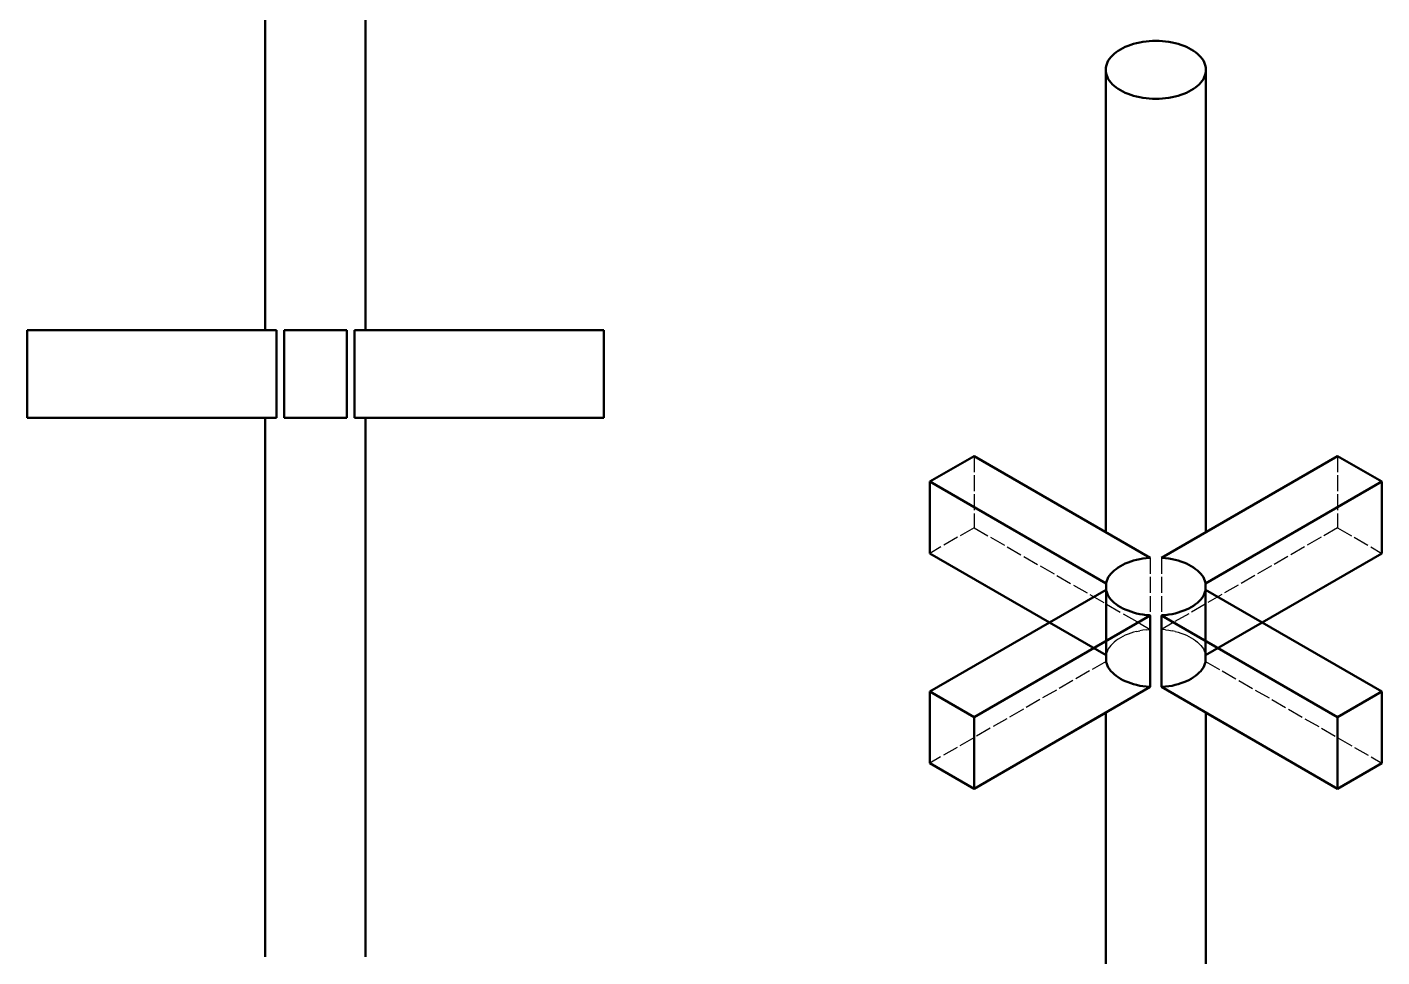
# Model space of a CAD drawing. Header units: millimetres. Extents: x 0 to 594, y 0 to 420.
# Drawn here: x 284 to 392, y 257 to 331.2 of the extents above; entities that cross this region are included whole.
import ezdxf

# ---------------------------------------------------------------- set-up
doc = ezdxf.new("R2010")
doc.units = ezdxf.units.MM
doc.linetypes.add('DASHED', pattern=[1.524, 1.27, -0.254])
doc.layers.add('OCULTA', color=8, linetype='DASHED', lineweight=25)
doc.layers.add('VISIBLE', color=7, linetype='CONTINUOUS', lineweight=50)

msp = doc.modelspace()

# ---------------------------------------------------------------- linework, layer by layer
at = {"layer": 'OCULTA'}
for p, q in [((283.97, 307), (283.97, 307)), ((303.85, 307), (283.97, 307)), ((283.97, 307), (283.97, 300)), ((302.97, 307), (302.98, 307)), ((302.98, 307), (303, 307)), ((303, 307), (303.05, 307)), ((303.05, 307), (303.11, 307)), ((303.11, 307), (303.18, 307)), ((303.18, 307), (303.27, 307)), ((303.38, 307), (303.27, 307)), ((303.38, 307), (303.5, 307)), ((303.5, 307), (303.64, 307)), ((303.8, 307), (303.64, 307)), ((303.85, 307), (303.8, 307)), ((303.85, 307), (303.85, 300)), ((304.47, 307), (304.47, 307)), ((304.47, 307), (304.53, 307)), ((304.47, 307), (304.47, 300)), ((309.47, 307), (304.47, 307)), ((304.47, 307), (304.47, 307)), ((304.47, 307), (304.47, 300)), ((304.53, 307), (304.75, 307)), ((304.97, 307), (304.75, 307)), ((305.2, 307), (304.97, 307)), ((305.2, 307), (305.44, 307)), ((305.68, 307), (305.44, 307)), ((305.93, 307), (305.68, 307)), ((306.19, 307), (305.93, 307)), ((306.45, 307), (306.19, 307)), ((306.71, 307), (306.45, 307)), ((306.97, 307), (306.71, 307)), ((307.23, 307), (306.97, 307)), ((307.49, 307), (307.23, 307)), ((307.75, 307), (307.49, 307)), ((308, 307), (307.75, 307)), ((308.25, 307), (308, 307)), ((308.5, 307), (308.25, 307)), ((308.74, 307), (308.5, 307)), ((308.97, 307), (308.74, 307)), ((309.19, 307), (308.97, 307)), ((309.4, 307), (309.19, 307)), ((309.47, 307), (309.4, 307)), ((309.47, 307), (309.47, 307)), ((309.47, 307), (309.47, 300)), ((309.47, 307), (309.47, 307)), ((309.47, 307), (309.47, 300)), ((329.97, 307), (310.09, 307)), ((310.14, 307), (310.09, 307)), ((310.09, 307), (310.09, 300)), ((310.29, 307), (310.14, 307)), ((310.43, 307), (310.29, 307)), ((310.56, 307), (310.43, 307)), ((310.66, 307), (310.56, 307)), ((310.76, 307), (310.66, 307)), ((310.83, 307), (310.76, 307)), ((310.89, 307), (310.83, 307)), ((310.93, 307), (310.89, 307)), ((310.96, 307), (310.93, 307)), ((310.97, 307), (310.96, 307)), ((329.97, 307), (329.97, 307)), ((329.97, 307), (329.97, 300)), ((283.97, 300), (283.97, 300)), ((303.85, 300), (283.97, 300)), ((302.97, 300), (302.98, 300)), ((302.98, 300), (303, 300)), ((303, 300), (303.05, 300)), ((303.05, 300), (303.11, 300)), ((303.11, 300), (303.18, 300)), ((303.18, 300), (303.27, 300)), ((303.38, 300), (303.27, 300)), ((303.38, 300), (303.5, 300)), ((303.5, 300), (303.64, 300)), ((303.8, 300), (303.64, 300)), ((303.85, 300), (303.8, 300)), ((304.47, 300), (304.47, 300)), ((304.47, 300), (304.53, 300)), ((309.47, 300), (304.47, 300)), ((304.47, 300), (304.47, 300)), ((304.53, 300), (304.75, 300)), ((304.97, 300), (304.75, 300)), ((305.2, 300), (304.97, 300)), ((305.2, 300), (305.44, 300)), ((305.68, 300), (305.44, 300)), ((305.93, 300), (305.68, 300)), ((306.19, 300), (305.93, 300)), ((306.45, 300), (306.19, 300)), ((306.71, 300), (306.45, 300)), ((306.97, 300), (306.71, 300)), ((307.23, 300), (306.97, 300)), ((307.49, 300), (307.23, 300)), ((307.75, 300), (307.49, 300)), ((308, 300), (307.75, 300)), ((308.25, 300), (308, 300)), ((308.5, 300), (308.25, 300)), ((308.74, 300), (308.5, 300)), ((308.97, 300), (308.74, 300)), ((309.19, 300), (308.97, 300)), ((309.4, 300), (309.19, 300)), ((309.47, 300), (309.4, 300)), ((309.47, 300), (309.47, 300)), ((309.47, 300), (309.47, 300)), ((329.97, 300), (310.09, 300)), ((310.14, 300), (310.09, 300)), ((310.29, 300), (310.14, 300)), ((310.43, 300), (310.29, 300)), ((310.56, 300), (310.43, 300)), ((310.66, 300), (310.56, 300)), ((310.76, 300), (310.66, 300)), ((310.83, 300), (310.76, 300)), ((310.89, 300), (310.83, 300)), ((310.93, 300), (310.89, 300)), ((310.96, 300), (310.93, 300)), ((310.97, 300), (310.96, 300)), ((329.97, 300), (329.97, 300)), ((359.5, 296.96), (359.5, 291.24)), ((388.5, 296.96), (388.5, 291.24)), ((359.5, 291.24), (355.97, 289.2)), ((359.5, 291.24), (373.56, 283.13)), ((388.5, 291.24), (374.44, 283.13)), ((388.5, 291.24), (392.03, 289.2)), ((373.56, 288.84), (373.56, 283.13)), ((374.44, 288.84), (374.44, 283.13)), ((373.48, 283.12), (373.56, 283.13)), ((374.52, 283.12), (374.44, 283.13)), ((370.67, 282.11), (370.54, 281.99)), ((370.83, 282.24), (370.67, 282.11)), ((370.99, 282.35), (370.83, 282.24)), ((371.17, 282.46), (370.99, 282.35)), ((371.36, 282.57), (371.17, 282.46)), ((371.56, 282.66), (371.36, 282.57)), ((371.78, 282.75), (371.56, 282.66)), ((372, 282.83), (371.78, 282.75)), ((372.23, 282.9), (372, 282.83)), ((372.47, 282.96), (372.23, 282.9)), ((372.47, 282.96), (372.71, 283.02)), ((372.96, 283.06), (372.71, 283.02)), ((373.22, 283.1), (372.96, 283.06)), ((373.22, 283.1), (373.48, 283.12)), ((374.78, 283.1), (374.52, 283.12)), ((374.78, 283.1), (375.04, 283.06)), ((375.04, 283.06), (375.29, 283.02)), ((375.53, 282.96), (375.29, 283.02)), ((375.53, 282.96), (375.77, 282.9)), ((375.77, 282.9), (376, 282.83)), ((376, 282.83), (376.22, 282.75)), ((376.22, 282.75), (376.44, 282.66)), ((376.44, 282.66), (376.64, 282.57)), ((376.64, 282.57), (376.83, 282.46)), ((376.83, 282.46), (377.01, 282.35)), ((377.01, 282.35), (377.17, 282.24)), ((377.17, 282.24), (377.33, 282.11)), ((377.33, 282.11), (377.46, 281.99)), ((370.08, 281.28), (370.03, 281.13)), ((370.03, 281.13), (370.03, 281.08)), ((370.14, 281.43), (370.08, 281.28)), ((370.21, 281.57), (370.14, 281.43)), ((370.3, 281.71), (370.21, 281.57)), ((370.41, 281.85), (370.3, 281.71)), ((370.54, 281.99), (370.41, 281.85)), ((377.46, 281.99), (377.59, 281.85)), ((377.59, 281.85), (377.7, 281.71)), ((377.7, 281.71), (377.79, 281.57)), ((377.79, 281.57), (377.86, 281.43)), ((377.86, 281.43), (377.92, 281.28)), ((377.92, 281.28), (377.97, 281.13)), ((377.97, 281.13), (377.97, 281.08)), ((370.03, 280.58), (355.97, 272.46)), ((377.97, 280.58), (392.03, 272.46))]:
    msp.add_line(p, q, dxfattribs=at)
at = {"layer": 'VISIBLE'}
for p, q in [((302.97, 307), (302.97, 357.5)), ((310.97, 357.5), (310.97, 307)), ((371.56, 329.61), (371.36, 329.52)), ((371.36, 329.52), (371.56, 329.61)), ((371.78, 329.7), (371.56, 329.61)), ((371.56, 329.61), (371.78, 329.7)), ((371.56, 329.61), (371.56, 329.61)), ((372, 329.78), (371.78, 329.7)), ((371.78, 329.7), (372, 329.78)), ((371.78, 329.7), (371.78, 329.7)), ((372.23, 329.85), (372, 329.78)), ((372, 329.78), (372.23, 329.85)), ((372, 329.78), (372, 329.78)), ((372.47, 329.91), (372.23, 329.85)), ((372.23, 329.85), (372.47, 329.91)), ((372.23, 329.85), (372.23, 329.85)), ((372.47, 329.91), (372.71, 329.97)), ((372.47, 329.91), (372.71, 329.97)), ((372.47, 329.91), (372.47, 329.91)), ((372.96, 330.01), (372.71, 329.97)), ((372.71, 329.97), (372.96, 330.01)), ((372.71, 329.97), (372.71, 329.97)), ((373.22, 330.04), (372.96, 330.01)), ((372.96, 330.01), (373.22, 330.04)), ((372.96, 330.01), (372.96, 330.01)), ((373.22, 330.04), (373.48, 330.07)), ((373.22, 330.04), (373.48, 330.07)), ((373.22, 330.04), (373.22, 330.04)), ((373.74, 330.08), (373.48, 330.07)), ((373.48, 330.07), (373.74, 330.08)), ((373.48, 330.07), (373.48, 330.07)), ((373.74, 330.08), (374, 330.09)), ((373.74, 330.08), (374, 330.09)), ((373.74, 330.08), (373.74, 330.08)), ((374.26, 330.08), (374, 330.09)), ((374, 330.09), (374, 330.09)), ((374, 330.09), (374.26, 330.08)), ((374.26, 330.08), (374.52, 330.07)), ((374.26, 330.08), (374.26, 330.08)), ((374.26, 330.08), (374.52, 330.07)), ((374.78, 330.04), (374.52, 330.07)), ((374.52, 330.07), (374.52, 330.07)), ((374.52, 330.07), (374.78, 330.04)), ((374.78, 330.04), (375.04, 330.01)), ((374.78, 330.04), (374.78, 330.04)), ((374.78, 330.04), (375.04, 330.01)), ((375.04, 330.01), (375.29, 329.97)), ((375.04, 330.01), (375.04, 330.01)), ((375.04, 330.01), (375.29, 329.97)), ((375.53, 329.91), (375.29, 329.97)), ((375.29, 329.97), (375.29, 329.97)), ((375.29, 329.97), (375.53, 329.91)), ((375.53, 329.91), (375.77, 329.85)), ((375.53, 329.91), (375.53, 329.91)), ((375.53, 329.91), (375.77, 329.85)), ((375.77, 329.85), (376, 329.78)), ((375.77, 329.85), (375.77, 329.85)), ((375.77, 329.85), (376, 329.78)), ((376, 329.78), (376.22, 329.7)), ((376, 329.78), (376, 329.78)), ((376, 329.78), (376.22, 329.7)), ((376.22, 329.7), (376.44, 329.61)), ((376.22, 329.7), (376.22, 329.7)), ((376.22, 329.7), (376.44, 329.61)), ((376.44, 329.61), (376.64, 329.52)), ((376.44, 329.61), (376.44, 329.61)), ((376.44, 329.61), (376.64, 329.52)), ((370.21, 328.52), (370.14, 328.38)), ((370.14, 328.38), (370.21, 328.52)), ((370.3, 328.66), (370.21, 328.52)), ((370.21, 328.52), (370.3, 328.66)), ((370.21, 328.52), (370.21, 328.52)), ((370.41, 328.8), (370.3, 328.66)), ((370.3, 328.66), (370.41, 328.8)), ((370.3, 328.66), (370.3, 328.66)), ((370.54, 328.93), (370.41, 328.8)), ((370.41, 328.8), (370.54, 328.93)), ((370.41, 328.8), (370.41, 328.8)), ((370.67, 329.06), (370.54, 328.93)), ((370.54, 328.93), (370.67, 329.06)), ((370.54, 328.93), (370.54, 328.93)), ((370.83, 329.19), (370.67, 329.06)), ((370.67, 329.06), (370.83, 329.19)), ((370.67, 329.06), (370.67, 329.06)), ((370.99, 329.3), (370.83, 329.19)), ((370.83, 329.19), (370.99, 329.3)), ((370.83, 329.19), (370.83, 329.19)), ((371.17, 329.41), (370.99, 329.3)), ((370.99, 329.3), (371.17, 329.41)), ((370.99, 329.3), (370.99, 329.3)), ((371.36, 329.52), (371.17, 329.41)), ((371.17, 329.41), (371.36, 329.52)), ((371.17, 329.41), (371.17, 329.41)), ((371.36, 329.52), (371.36, 329.52)), ((376.64, 329.52), (376.83, 329.41)), ((376.64, 329.52), (376.64, 329.52)), ((376.64, 329.52), (376.83, 329.41)), ((376.83, 329.41), (377.01, 329.3)), ((376.83, 329.41), (376.83, 329.41)), ((376.83, 329.41), (377.01, 329.3)), ((377.01, 329.3), (377.17, 329.19)), ((377.01, 329.3), (377.01, 329.3)), ((377.01, 329.3), (377.17, 329.19)), ((377.17, 329.19), (377.33, 329.06)), ((377.17, 329.19), (377.17, 329.19)), ((377.17, 329.19), (377.33, 329.06)), ((377.33, 329.06), (377.46, 328.93)), ((377.33, 329.06), (377.33, 329.06)), ((377.33, 329.06), (377.46, 328.93)), ((377.46, 328.93), (377.59, 328.8)), ((377.46, 328.93), (377.46, 328.93)), ((377.46, 328.93), (377.59, 328.8)), ((377.59, 328.8), (377.7, 328.66)), ((377.59, 328.8), (377.59, 328.8)), ((377.59, 328.8), (377.7, 328.66)), ((377.7, 328.66), (377.79, 328.52)), ((377.7, 328.66), (377.7, 328.66)), ((377.7, 328.66), (377.79, 328.52)), ((377.79, 328.52), (377.86, 328.38)), ((377.79, 328.52), (377.79, 328.52)), ((377.79, 328.52), (377.86, 328.38)), ((370.01, 327.93), (370, 327.78)), ((370, 327.78), (370.01, 327.93)), ((370, 327.78), (370.01, 327.63)), ((370, 290.9), (370, 327.78)), ((370, 327.78), (370, 327.78)), ((370.03, 328.08), (370.01, 327.93)), ((370.01, 327.93), (370.03, 328.08)), ((370.01, 327.93), (370.01, 327.93)), ((370.01, 327.63), (370.03, 327.48)), ((370.08, 328.23), (370.03, 328.08)), ((370.03, 328.08), (370.08, 328.23)), ((370.03, 328.08), (370.03, 328.08)), ((370.03, 327.48), (370.08, 327.33)), ((370.14, 328.38), (370.08, 328.23)), ((370.08, 328.23), (370.14, 328.38)), ((370.08, 328.23), (370.08, 328.23)), ((370.14, 328.38), (370.14, 328.38)), ((377.86, 328.38), (377.92, 328.23)), ((377.86, 328.38), (377.86, 328.38)), ((377.86, 328.38), (377.92, 328.23)), ((377.92, 328.23), (377.97, 328.08)), ((377.92, 328.23), (377.92, 328.23)), ((377.92, 328.23), (377.97, 328.08)), ((377.97, 327.48), (377.92, 327.33)), ((377.97, 328.08), (377.99, 327.93)), ((377.97, 328.08), (377.97, 328.08)), ((377.97, 328.08), (377.99, 327.93)), ((377.99, 327.63), (377.97, 327.48)), ((377.99, 327.93), (378, 327.78)), ((377.99, 327.93), (377.99, 327.93)), ((377.99, 327.93), (378, 327.78)), ((378, 327.78), (377.99, 327.63)), ((378, 327.78), (378, 327.78)), ((378, 327.78), (378, 290.9)), ((370.08, 327.33), (370.14, 327.18)), ((370.14, 327.18), (370.21, 327.04)), ((370.21, 327.04), (370.3, 326.9)), ((370.3, 326.9), (370.41, 326.76)), ((370.41, 326.76), (370.54, 326.62)), ((370.54, 326.62), (370.67, 326.5)), ((370.67, 326.5), (370.83, 326.37)), ((370.83, 326.37), (370.99, 326.26)), ((377.17, 326.37), (377.01, 326.26)), ((377.33, 326.5), (377.17, 326.37)), ((377.46, 326.62), (377.33, 326.5)), ((377.59, 326.76), (377.46, 326.62)), ((377.7, 326.9), (377.59, 326.76)), ((377.79, 327.04), (377.7, 326.9)), ((377.86, 327.18), (377.79, 327.04)), ((377.92, 327.33), (377.86, 327.18)), ((370.99, 326.26), (371.17, 326.15)), ((371.17, 326.15), (371.36, 326.04)), ((371.36, 326.04), (371.56, 325.95)), ((371.56, 325.95), (371.78, 325.86)), ((371.78, 325.86), (372, 325.78)), ((372, 325.78), (372.23, 325.71)), ((372.23, 325.71), (372.47, 325.65)), ((372.71, 325.59), (372.47, 325.65)), ((372.71, 325.59), (372.96, 325.55)), ((372.96, 325.55), (373.22, 325.51)), ((373.48, 325.49), (373.22, 325.51)), ((373.48, 325.49), (373.74, 325.47)), ((374, 325.47), (373.74, 325.47)), ((374, 325.47), (374.26, 325.47)), ((374.52, 325.49), (374.26, 325.47)), ((374.52, 325.49), (374.78, 325.51)), ((375.04, 325.55), (374.78, 325.51)), ((375.29, 325.59), (375.04, 325.55)), ((375.29, 325.59), (375.53, 325.65)), ((375.77, 325.71), (375.53, 325.65)), ((376, 325.78), (375.77, 325.71)), ((376.22, 325.86), (376, 325.78)), ((376.44, 325.95), (376.22, 325.86)), ((376.64, 326.04), (376.44, 325.95)), ((376.83, 326.15), (376.64, 326.04)), ((377.01, 326.26), (376.83, 326.15)), ((303.85, 307), (283.97, 307)), ((283.97, 307), (283.97, 300)), ((283.97, 300), (283.97, 307)), ((283.97, 307), (283.97, 307)), ((283.97, 307), (283.97, 307)), ((283.97, 307), (302.97, 307)), ((302.98, 307), (302.97, 307)), ((302.97, 307), (302.97, 307)), ((302.97, 307), (302.97, 307)), ((302.97, 307), (302.97, 307)), ((302.97, 307), (302.97, 307)), ((302.97, 307), (302.97, 307)), ((302.97, 307), (302.97, 307)), ((302.97, 307), (302.97, 307)), ((302.97, 307), (302.97, 307)), ((302.97, 307), (302.97, 307)), ((302.97, 307), (302.97, 307)), ((302.97, 307), (302.97, 307)), ((302.97, 307), (302.97, 307)), ((302.97, 307), (302.97, 307)), ((302.97, 307), (302.97, 307)), ((302.97, 307), (302.97, 307)), ((302.97, 307), (302.97, 307)), ((303, 307), (302.98, 307)), ((303.05, 307), (303, 307)), ((303.11, 307), (303.05, 307)), ((303.18, 307), (303.11, 307)), ((303.27, 307), (303.18, 307)), ((303.38, 307), (303.27, 307)), ((303.5, 307), (303.38, 307)), ((303.64, 307), (303.5, 307)), ((303.8, 307), (303.64, 307)), ((303.85, 307), (303.8, 307)), ((303.85, 307), (303.85, 300)), ((309.47, 307), (304.47, 307)), ((304.47, 307), (304.47, 300)), ((304.53, 307), (304.47, 307)), ((304.47, 307), (304.47, 300)), ((304.75, 307), (304.53, 307)), ((304.97, 307), (304.75, 307)), ((305.2, 307), (304.97, 307)), ((305.44, 307), (305.2, 307)), ((305.68, 307), (305.44, 307)), ((305.93, 307), (305.68, 307)), ((306.19, 307), (305.93, 307)), ((306.45, 307), (306.19, 307)), ((306.71, 307), (306.45, 307)), ((306.97, 307), (306.71, 307)), ((307.23, 307), (306.97, 307)), ((307.49, 307), (307.23, 307)), ((307.75, 307), (307.49, 307)), ((308, 307), (307.75, 307)), ((308.25, 307), (308, 307)), ((308.5, 307), (308.25, 307)), ((308.5, 307), (308.74, 307)), ((308.97, 307), (308.74, 307)), ((309.19, 307), (308.97, 307)), ((309.19, 307), (309.4, 307)), ((309.4, 307), (309.47, 307)), ((309.47, 307), (309.47, 300)), ((309.47, 307), (309.47, 300)), ((329.97, 307), (310.09, 307)), ((310.14, 307), (310.09, 307)), ((310.09, 307), (310.09, 300)), ((310.29, 307), (310.14, 307)), ((310.29, 307), (310.43, 307)), ((310.43, 307), (310.56, 307)), ((310.66, 307), (310.56, 307)), ((310.66, 307), (310.76, 307)), ((310.76, 307), (310.83, 307)), ((310.83, 307), (310.89, 307)), ((310.89, 307), (310.93, 307)), ((310.93, 307), (310.96, 307)), ((310.96, 307), (310.97, 307)), ((310.97, 307), (310.97, 307)), ((310.97, 307), (310.97, 307)), ((310.97, 307), (310.97, 307)), ((310.97, 307), (310.97, 307)), ((310.97, 307), (310.97, 307)), ((310.97, 307), (310.97, 307)), ((310.97, 307), (310.97, 307)), ((310.97, 307), (310.97, 307)), ((310.97, 307), (310.97, 307)), ((310.97, 307), (310.97, 307)), ((310.97, 307), (310.97, 307)), ((310.97, 307), (310.97, 307)), ((310.97, 307), (310.97, 307)), ((310.97, 307), (310.97, 307)), ((310.97, 307), (310.97, 307)), ((310.97, 307), (310.97, 307)), ((310.97, 307), (329.97, 307)), ((329.97, 307), (329.97, 300)), ((329.97, 307), (329.97, 307)), ((329.97, 307), (329.97, 307)), ((329.97, 307), (329.97, 300)), ((303.85, 300), (283.97, 300)), ((302.97, 300), (283.97, 300)), ((283.97, 300), (283.97, 300)), ((283.97, 300), (283.97, 300)), ((302.98, 300), (302.97, 300)), ((302.97, 257), (302.97, 300)), ((302.97, 300), (302.97, 300)), ((302.97, 300), (302.97, 300)), ((302.97, 300), (302.97, 300)), ((302.97, 300), (302.97, 300)), ((302.97, 300), (302.97, 300)), ((302.97, 300), (302.97, 300)), ((302.97, 300), (302.97, 300)), ((302.97, 300), (302.97, 300)), ((302.97, 300), (302.97, 300)), ((302.97, 300), (302.97, 300)), ((302.97, 300), (302.97, 300)), ((302.97, 300), (302.97, 300)), ((302.97, 300), (302.97, 300)), ((302.97, 300), (302.97, 300)), ((302.97, 300), (302.97, 300)), ((302.97, 300), (302.97, 300)), ((303, 300), (302.98, 300)), ((303.05, 300), (303, 300)), ((303.11, 300), (303.05, 300)), ((303.18, 300), (303.11, 300)), ((303.27, 300), (303.18, 300)), ((303.38, 300), (303.27, 300)), ((303.5, 300), (303.38, 300)), ((303.64, 300), (303.5, 300)), ((303.8, 300), (303.64, 300)), ((303.85, 300), (303.8, 300)), ((309.47, 300), (304.47, 300)), ((304.53, 300), (304.47, 300)), ((304.75, 300), (304.53, 300)), ((304.97, 300), (304.75, 300)), ((305.2, 300), (304.97, 300)), ((305.44, 300), (305.2, 300)), ((305.68, 300), (305.44, 300)), ((305.93, 300), (305.68, 300)), ((306.19, 300), (305.93, 300)), ((306.45, 300), (306.19, 300)), ((306.71, 300), (306.45, 300)), ((306.97, 300), (306.71, 300)), ((307.23, 300), (306.97, 300)), ((307.49, 300), (307.23, 300)), ((307.75, 300), (307.49, 300)), ((308, 300), (307.75, 300)), ((308.25, 300), (308, 300)), ((308.5, 300), (308.25, 300)), ((308.5, 300), (308.74, 300)), ((308.97, 300), (308.74, 300)), ((309.19, 300), (308.97, 300)), ((309.19, 300), (309.4, 300)), ((309.4, 300), (309.47, 300)), ((329.97, 300), (310.09, 300)), ((310.14, 300), (310.09, 300)), ((310.29, 300), (310.14, 300)), ((310.29, 300), (310.43, 300)), ((310.43, 300), (310.56, 300)), ((310.66, 300), (310.56, 300)), ((310.66, 300), (310.76, 300)), ((310.76, 300), (310.83, 300)), ((310.83, 300), (310.89, 300)), ((310.89, 300), (310.93, 300)), ((310.93, 300), (310.96, 300)), ((310.96, 300), (310.97, 300)), ((329.97, 300), (310.97, 300)), ((310.97, 300), (310.97, 300)), ((310.97, 300), (310.97, 300)), ((310.97, 300), (310.97, 300)), ((310.97, 300), (310.97, 300)), ((310.97, 300), (310.97, 300)), ((310.97, 300), (310.97, 300)), ((310.97, 300), (310.97, 300)), ((310.97, 300), (310.97, 300)), ((310.97, 300), (310.97, 300)), ((310.97, 300), (310.97, 300)), ((310.97, 300), (310.97, 300)), ((310.97, 300), (310.97, 300)), ((310.97, 300), (310.97, 300)), ((310.97, 300), (310.97, 300)), ((310.97, 300), (310.97, 300)), ((310.97, 300), (310.97, 300)), ((310.97, 300), (310.97, 257)), ((329.97, 300), (329.97, 300)), ((329.97, 300), (329.97, 300)), ((359.5, 296.96), (355.97, 294.92)), ((355.97, 294.92), (359.5, 296.96)), ((359.5, 296.96), (373.56, 288.84)), ((359.5, 296.96), (359.5, 296.96)), ((359.5, 296.96), (359.5, 296.96)), ((359.5, 296.96), (370, 290.9)), ((388.5, 296.96), (374.44, 288.84)), ((378, 290.9), (388.5, 296.96)), ((388.5, 296.96), (392.03, 294.92)), ((388.5, 296.96), (388.5, 296.96)), ((388.5, 296.96), (388.5, 296.96)), ((388.5, 296.96), (392.03, 294.92)), ((355.97, 294.92), (355.97, 289.2)), ((355.97, 294.92), (370.03, 286.8)), ((355.97, 289.2), (355.97, 294.92)), ((355.97, 294.92), (355.97, 294.92)), ((355.97, 294.92), (355.97, 294.92)), ((392.03, 294.92), (377.97, 286.8)), ((392.03, 294.92), (392.03, 289.2)), ((392.03, 294.92), (392.03, 294.92)), ((392.03, 294.92), (392.03, 294.92)), ((392.03, 294.92), (392.03, 289.2)), ((370, 290.9), (370, 290.9)), ((370, 290.9), (370, 290.9)), ((370, 290.9), (370, 290.9)), ((370, 290.9), (370, 290.9)), ((370, 290.9), (370, 290.9)), ((370, 290.9), (370, 290.9)), ((370, 290.9), (370, 290.9)), ((370, 290.9), (370, 290.9)), ((370, 290.9), (370, 290.9)), ((370, 290.9), (370, 290.9)), ((370, 290.9), (370, 290.9)), ((370, 290.9), (370, 290.9)), ((370, 290.9), (370, 290.9)), ((370, 290.9), (370, 290.9)), ((370, 290.9), (370, 290.9)), ((370, 290.9), (370, 290.9)), ((370, 290.9), (370, 290.9)), ((370, 290.9), (370, 290.9)), ((370, 290.9), (370, 290.9)), ((370, 290.9), (370, 290.9)), ((370, 290.9), (370, 290.9)), ((378, 290.9), (378, 290.9)), ((378, 290.9), (378, 290.9)), ((378, 290.9), (378, 290.9)), ((378, 290.9), (378, 290.9)), ((378, 290.9), (378, 290.9)), ((378, 290.9), (378, 290.9)), ((378, 290.9), (378, 290.9)), ((378, 290.9), (378, 290.9)), ((378, 290.9), (378, 290.9)), ((378, 290.9), (378, 290.9)), ((378, 290.9), (378, 290.9)), ((378, 290.9), (378, 290.9)), ((378, 290.9), (378, 290.9)), ((378, 290.9), (378, 290.9)), ((378, 290.9), (378, 290.9)), ((378, 290.9), (378, 290.9)), ((378, 290.9), (378, 290.9)), ((378, 290.9), (378, 290.9)), ((378, 290.9), (378, 290.9)), ((378, 290.9), (378, 290.9)), ((378, 290.9), (378, 290.9)), ((355.97, 289.2), (370.03, 281.08)), ((365.51, 283.69), (355.97, 289.2)), ((355.97, 289.2), (355.97, 289.2)), ((355.97, 289.2), (355.97, 289.2)), ((372, 288.55), (371.78, 288.47)), ((372.23, 288.62), (372, 288.55)), ((372.47, 288.68), (372.23, 288.62)), ((372.47, 288.68), (372.71, 288.73)), ((372.96, 288.78), (372.71, 288.73)), ((373.22, 288.81), (372.96, 288.78)), ((373.22, 288.81), (373.48, 288.84)), ((373.48, 288.84), (373.56, 288.84)), ((374.52, 288.84), (374.44, 288.84)), ((374.78, 288.81), (374.52, 288.84)), ((374.78, 288.81), (375.04, 288.78)), ((375.04, 288.78), (375.29, 288.73)), ((375.53, 288.68), (375.29, 288.73)), ((375.53, 288.68), (375.77, 288.62)), ((375.77, 288.62), (376, 288.55)), ((376, 288.55), (376.22, 288.47)), ((392.03, 289.2), (377.97, 281.08)), ((392.03, 289.2), (382.49, 283.69)), ((392.03, 289.2), (392.03, 289.2)), ((392.03, 289.2), (392.03, 289.2)), ((370.41, 287.57), (370.3, 287.43)), ((370.54, 287.7), (370.41, 287.57)), ((370.67, 287.83), (370.54, 287.7)), ((370.83, 287.95), (370.67, 287.83)), ((370.99, 288.07), (370.83, 287.95)), ((371.17, 288.18), (370.99, 288.07)), ((371.36, 288.28), (371.17, 288.18)), ((371.56, 288.38), (371.36, 288.28)), ((371.78, 288.47), (371.56, 288.38)), ((376.22, 288.47), (376.44, 288.38)), ((376.44, 288.38), (376.64, 288.28)), ((376.64, 288.28), (376.83, 288.18)), ((376.83, 288.18), (377.01, 288.07)), ((377.01, 288.07), (377.17, 287.95)), ((377.17, 287.95), (377.33, 287.83)), ((377.33, 287.83), (377.46, 287.7)), ((377.46, 287.7), (377.59, 287.57)), ((377.59, 287.57), (377.7, 287.43)), ((370.08, 287), (370.03, 286.85)), ((370.03, 286.85), (370.03, 286.8)), ((370.03, 286.8), (370.03, 281.08)), ((370.14, 287.14), (370.08, 287)), ((370.21, 287.29), (370.14, 287.14)), ((370.3, 287.43), (370.21, 287.29)), ((377.7, 287.43), (377.79, 287.29)), ((377.79, 287.29), (377.86, 287.14)), ((377.86, 287.14), (377.92, 287)), ((377.92, 287), (377.97, 286.85)), ((377.97, 286.85), (377.97, 286.8)), ((377.97, 286.8), (377.97, 281.08)), ((370.03, 286.29), (355.97, 278.18)), ((370.03, 286.29), (370.03, 286.24)), ((370.03, 286.29), (370.03, 280.58)), ((370.03, 286.24), (370.08, 286.1)), ((370.08, 286.1), (370.14, 285.95)), ((370.14, 285.95), (370.21, 285.8)), ((370.21, 285.8), (370.3, 285.66)), ((370.3, 285.66), (370.41, 285.52)), ((370.41, 285.52), (370.54, 285.39)), ((370.54, 285.39), (370.67, 285.26)), ((377.46, 285.39), (377.33, 285.26)), ((377.59, 285.52), (377.46, 285.39)), ((377.7, 285.66), (377.59, 285.52)), ((377.79, 285.8), (377.7, 285.66)), ((377.86, 285.95), (377.79, 285.8)), ((377.92, 286.1), (377.86, 285.95)), ((377.97, 286.24), (377.92, 286.1)), ((377.97, 286.29), (377.97, 286.24)), ((377.97, 286.29), (377.97, 280.58)), ((377.97, 286.29), (392.03, 278.18)), ((373.56, 284.25), (359.5, 276.14)), ((370.67, 285.26), (370.83, 285.14)), ((370.83, 285.14), (370.99, 285.02)), ((370.99, 285.02), (371.17, 284.91)), ((371.17, 284.91), (371.36, 284.81)), ((371.36, 284.81), (371.56, 284.71)), ((371.56, 284.71), (371.78, 284.63)), ((371.78, 284.63), (372, 284.55)), ((372, 284.55), (372.23, 284.47)), ((372.23, 284.47), (372.47, 284.41)), ((372.71, 284.36), (372.47, 284.41)), ((372.71, 284.36), (372.96, 284.32)), ((372.96, 284.32), (373.22, 284.28)), ((373.48, 284.26), (373.22, 284.28)), ((373.56, 284.25), (373.48, 284.26)), ((373.56, 284.25), (373.56, 278.54)), ((374.44, 284.25), (374.52, 284.26)), ((374.44, 284.25), (374.44, 278.54)), ((374.44, 284.25), (388.5, 276.14)), ((374.52, 284.26), (374.78, 284.28)), ((375.04, 284.32), (374.78, 284.28)), ((375.29, 284.36), (375.04, 284.32)), ((375.29, 284.36), (375.53, 284.41)), ((375.77, 284.47), (375.53, 284.41)), ((376, 284.55), (375.77, 284.47)), ((376.22, 284.63), (376, 284.55)), ((376.44, 284.71), (376.22, 284.63)), ((376.64, 284.81), (376.44, 284.71)), ((376.83, 284.91), (376.64, 284.81)), ((377.01, 285.02), (376.83, 284.91)), ((377.17, 285.14), (377.01, 285.02)), ((377.33, 285.26), (377.17, 285.14)), ((355.97, 278.18), (365.51, 283.69)), ((365.51, 283.69), (365.51, 283.69)), ((365.51, 283.69), (365.51, 283.69)), ((365.51, 283.69), (365.51, 283.69)), ((365.51, 283.69), (365.51, 283.69)), ((365.51, 283.69), (365.51, 283.69)), ((365.51, 283.69), (365.51, 283.69)), ((365.51, 283.69), (365.51, 283.69)), ((365.51, 283.69), (365.51, 283.69)), ((365.51, 283.69), (365.51, 283.69)), ((365.51, 283.69), (365.51, 283.69)), ((365.51, 283.69), (365.51, 283.69)), ((365.51, 283.69), (365.51, 283.69)), ((365.51, 283.69), (365.51, 283.69)), ((365.51, 283.69), (365.51, 283.69)), ((365.51, 283.69), (365.51, 283.69)), ((365.51, 283.69), (365.51, 283.69)), ((365.51, 283.69), (365.51, 283.69)), ((365.51, 283.69), (365.51, 283.69)), ((365.51, 283.69), (365.51, 283.69)), ((365.51, 283.69), (365.51, 283.69)), ((365.51, 283.69), (365.51, 283.69)), ((382.49, 283.69), (382.49, 283.69)), ((382.49, 283.69), (382.49, 283.69)), ((382.49, 283.69), (382.49, 283.69)), ((382.49, 283.69), (382.49, 283.69)), ((382.49, 283.69), (382.49, 283.69)), ((382.49, 283.69), (382.49, 283.69)), ((382.49, 283.69), (382.49, 283.69)), ((382.49, 283.69), (382.49, 283.69)), ((382.49, 283.69), (382.49, 283.69)), ((382.49, 283.69), (382.49, 283.69)), ((382.49, 283.69), (382.49, 283.69)), ((382.49, 283.69), (382.49, 283.69)), ((382.49, 283.69), (382.49, 283.69)), ((382.49, 283.69), (382.49, 283.69)), ((382.49, 283.69), (382.49, 283.69)), ((382.49, 283.69), (382.49, 283.69)), ((382.49, 283.69), (382.49, 283.69)), ((382.49, 283.69), (382.49, 283.69)), ((382.49, 283.69), (382.49, 283.69)), ((382.49, 283.69), (382.49, 283.69)), ((382.49, 283.69), (382.49, 283.69)), ((382.49, 283.69), (392.03, 278.18)), ((370.03, 280.58), (370.03, 280.53)), ((370.03, 280.53), (370.08, 280.38)), ((370.08, 280.38), (370.14, 280.23)), ((370.14, 280.23), (370.21, 280.09)), ((370.21, 280.09), (370.3, 279.95)), ((370.3, 279.95), (370.41, 279.81)), ((377.7, 279.95), (377.59, 279.81)), ((377.79, 280.09), (377.7, 279.95)), ((377.86, 280.23), (377.79, 280.09)), ((377.92, 280.38), (377.86, 280.23)), ((377.97, 280.53), (377.92, 280.38)), ((377.97, 280.58), (377.97, 280.53)), ((370.41, 279.81), (370.54, 279.68)), ((370.54, 279.68), (370.67, 279.55)), ((370.67, 279.55), (370.83, 279.42)), ((370.83, 279.42), (370.99, 279.31)), ((370.99, 279.31), (371.17, 279.2)), ((371.17, 279.2), (371.36, 279.09)), ((371.36, 279.09), (371.56, 279)), ((371.56, 279), (371.78, 278.91)), ((371.78, 278.91), (372, 278.83)), ((372, 278.83), (372.23, 278.76)), ((376, 278.83), (375.77, 278.76)), ((376.22, 278.91), (376, 278.83)), ((376.44, 279), (376.22, 278.91)), ((376.64, 279.09), (376.44, 279)), ((376.83, 279.2), (376.64, 279.09)), ((377.01, 279.31), (376.83, 279.2)), ((377.17, 279.42), (377.01, 279.31)), ((377.33, 279.55), (377.17, 279.42)), ((377.46, 279.68), (377.33, 279.55)), ((377.59, 279.81), (377.46, 279.68)), ((355.97, 278.18), (355.97, 272.46)), ((355.97, 278.18), (359.5, 276.14)), ((355.97, 272.46), (355.97, 278.18)), ((355.97, 278.18), (355.97, 278.18)), ((355.97, 278.18), (355.97, 278.18)), ((373.56, 278.54), (359.5, 270.42)), ((372.23, 278.76), (372.47, 278.7)), ((372.71, 278.64), (372.47, 278.7)), ((372.71, 278.64), (372.96, 278.6)), ((372.96, 278.6), (373.22, 278.57)), ((373.48, 278.54), (373.22, 278.57)), ((373.56, 278.54), (373.48, 278.54)), ((374.44, 278.54), (374.52, 278.54)), ((374.44, 278.54), (388.5, 270.42)), ((374.52, 278.54), (374.78, 278.57)), ((375.04, 278.6), (374.78, 278.57)), ((375.29, 278.64), (375.04, 278.6)), ((375.29, 278.64), (375.53, 278.7)), ((375.77, 278.76), (375.53, 278.7)), ((392.03, 278.18), (388.5, 276.14)), ((392.03, 278.18), (392.03, 272.46)), ((392.03, 278.18), (392.03, 278.18)), ((392.03, 278.18), (392.03, 278.18)), ((392.03, 278.18), (392.03, 272.46)), ((370, 276.48), (359.5, 270.42)), ((359.5, 276.14), (359.5, 270.42)), ((370, 250.07), (370, 276.48)), ((370, 276.48), (370, 276.48)), ((370, 276.48), (370, 276.48)), ((370, 276.48), (370, 276.48)), ((370, 276.48), (370, 276.48)), ((370, 276.48), (370, 276.48)), ((370, 276.48), (370, 276.48)), ((370, 276.48), (370, 276.48)), ((370, 276.48), (370, 276.48)), ((370, 276.48), (370, 276.48)), ((370, 276.48), (370, 276.48)), ((370, 276.48), (370, 276.48)), ((370, 276.48), (370, 276.48)), ((370, 276.48), (370, 276.48)), ((370, 276.48), (370, 276.48)), ((370, 276.48), (370, 276.48)), ((370, 276.48), (370, 276.48)), ((370, 276.48), (370, 276.48)), ((370, 276.48), (370, 276.48)), ((370, 276.48), (370, 276.48)), ((370, 276.48), (370, 276.48)), ((370, 276.48), (370, 276.48)), ((388.5, 270.42), (378, 276.48)), ((378, 276.48), (378, 276.48)), ((378, 276.48), (378, 276.48)), ((378, 276.48), (378, 276.48)), ((378, 276.48), (378, 276.48)), ((378, 276.48), (378, 276.48)), ((378, 276.48), (378, 276.48)), ((378, 276.48), (378, 276.48)), ((378, 276.48), (378, 276.48)), ((378, 276.48), (378, 276.48)), ((378, 276.48), (378, 276.48)), ((378, 276.48), (378, 276.48)), ((378, 276.48), (378, 276.48)), ((378, 276.48), (378, 276.48)), ((378, 276.48), (378, 276.48)), ((378, 276.48), (378, 276.48)), ((378, 276.48), (378, 276.48)), ((378, 276.48), (378, 276.48)), ((378, 276.48), (378, 276.48)), ((378, 276.48), (378, 276.48)), ((378, 276.48), (378, 276.48)), ((378, 276.48), (378, 276.48)), ((378, 276.48), (378, 250.07)), ((388.5, 276.14), (388.5, 270.42)), ((355.97, 272.46), (359.5, 270.42)), ((359.5, 270.42), (355.97, 272.46)), ((355.97, 272.46), (355.97, 272.46)), ((355.97, 272.46), (355.97, 272.46)), ((392.03, 272.46), (388.5, 270.42)), ((392.03, 272.46), (388.5, 270.42)), ((392.03, 272.46), (392.03, 272.46)), ((392.03, 272.46), (392.03, 272.46)), ((359.5, 270.42), (359.5, 270.42)), ((359.5, 270.42), (359.5, 270.42)), ((388.5, 270.42), (388.5, 270.42)), ((388.5, 270.42), (388.5, 270.42)), ((302.97, 257), (302.97, 257)), ((302.97, 257), (302.97, 257)), ((302.97, 257), (302.97, 257)), ((302.97, 257), (302.97, 257)), ((302.97, 257), (302.97, 257)), ((302.97, 257), (302.97, 257)), ((302.97, 257), (302.97, 257)), ((302.97, 257), (302.97, 257)), ((302.97, 257), (302.97, 257)), ((302.97, 257), (302.97, 257)), ((302.97, 257), (302.97, 257)), ((302.97, 257), (302.97, 257)), ((302.97, 257), (302.97, 257)), ((302.97, 257), (302.97, 257)), ((302.97, 257), (302.97, 257)), ((302.97, 257), (302.97, 257)), ((310.97, 257), (310.97, 257)), ((310.97, 257), (310.97, 257)), ((310.97, 257), (310.97, 257)), ((310.97, 257), (310.97, 257)), ((310.97, 257), (310.97, 257)), ((310.97, 257), (310.97, 257)), ((310.97, 257), (310.97, 257)), ((310.97, 257), (310.97, 257)), ((310.97, 257), (310.97, 257)), ((310.97, 257), (310.97, 257)), ((310.97, 257), (310.97, 257)), ((310.97, 257), (310.97, 257)), ((310.97, 257), (310.97, 257)), ((310.97, 257), (310.97, 257)), ((310.97, 257), (310.97, 257)), ((310.97, 257), (310.97, 257))]:
    msp.add_line(p, q, dxfattribs=at)

doc.saveas('drawing.dxf')
